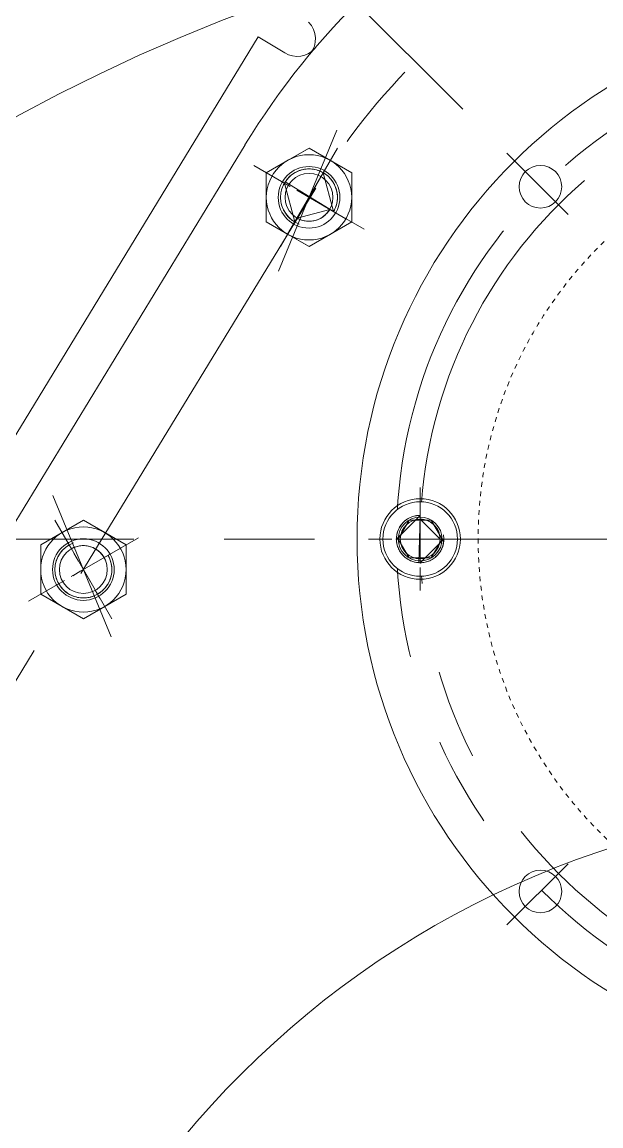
# Model space of a CAD drawing. Header units: inches. Extents: x 0 to 26418, y 0 to 20128.
# Drawn here: x 3879.8 to 4001.9, y 3852.9 to 4085.9 of the extents above; entities that cross this region are included whole.
import ezdxf

# ---------------------------------------------------------------- set-up
doc = ezdxf.new("R2010")
doc.units = ezdxf.units.IN
doc.header["$MEASUREMENT"] = 0
doc.set_wipeout_variables(frame=1)
for name, pattern in [('ACAD_ISO02W100', [15, 12, -3]), ('CENTER', [50.8, 31.75, -6.35, 6.35, -6.35]), ('点画线', [18, 12, -2, 2, -2]), ('虚线', [2, 1, -1])]:
    doc.linetypes.add(name, pattern=pattern)
for name, color, linetype, lineweight in [('CAXA1', 5, 'CENTER', 5), ('EB0', 7, 'Continuous', 5), ('中心线层', 5, 'CENTER', 5), ('细实线层', 7, 'Continuous', 5), ('虚线层', 6, 'ACAD_ISO02W100', 5)]:
    doc.layers.add(name, color=color, linetype=linetype, lineweight=lineweight)

msp = doc.modelspace()

# ---------------------------------------------------------------- linework, layer by layer
at = {"color": 7, "lineweight": 5}
for p, q in [((3929.61, 4082.8), (3833.41, 3924.77)), ((3929.61, 4082.8), (3935.21, 4079.39)), ((3926.85, 4059.98), (3815.81, 3877.58)), ((3940.34, 4059.3), (3931.34, 4054.1)), ((3935.84, 4056.7), (3940.34, 4059.3)), ((3940.34, 4059.3), (3940.34, 4059.3)), ((3940.34, 4059.3), (3944.84, 4056.7)), ((3949.34, 4054.1), (3940.34, 4059.3)), ((3931.34, 4054.1), (3935.84, 4056.7)), ((3935.84, 4056.7), (3935.84, 4056.7)), ((3944.84, 4056.7), (3949.34, 4054.1)), ((3931.34, 4048.91), (3931.34, 4054.1)), ((3931.34, 4054.1), (3931.34, 4054.1)), ((3931.34, 4054.1), (3931.34, 4043.71)), ((3937.34, 4054.1), (3937.07, 4053.94)), ((3937.62, 4054.25), (3937.34, 4054.1)), ((3937.34, 4043.71), (3943.34, 4054.1)), ((3937.9, 4054.39), (3937.62, 4054.25)), ((3938.19, 4054.51), (3937.9, 4054.39)), ((3938.49, 4054.61), (3938.19, 4054.51)), ((3938.79, 4054.7), (3938.49, 4054.61)), ((3939.09, 4054.78), (3938.79, 4054.7)), ((3939.4, 4054.83), (3939.09, 4054.78)), ((3939.71, 4054.87), (3939.4, 4054.83)), ((3940.03, 4054.9), (3939.71, 4054.87)), ((3940.34, 4054.91), (3940.03, 4054.9)), ((3940.66, 4054.9), (3940.34, 4054.91)), ((3940.97, 4054.87), (3940.66, 4054.9)), ((3941.28, 4054.83), (3940.97, 4054.87)), ((3941.59, 4054.78), (3941.28, 4054.83)), ((3941.89, 4054.7), (3941.59, 4054.78)), ((3942.2, 4054.61), (3941.89, 4054.7)), ((3942.49, 4054.51), (3942.2, 4054.61)), ((3942.78, 4054.39), (3942.49, 4054.51)), ((3943.06, 4054.25), (3942.78, 4054.39)), ((3943.34, 4054.1), (3943.06, 4054.25)), ((3943.61, 4053.94), (3943.34, 4054.1)), ((3943.34, 4054.1), (3945.54, 4045.91)), ((3949.34, 4054.1), (3949.34, 4054.1)), ((3949.34, 4054.1), (3949.34, 4048.91)), ((3949.34, 4043.71), (3949.34, 4054.1)), ((3935.14, 4051.91), (3934.99, 4051.63)), ((3937.34, 4043.71), (3935.14, 4051.91)), ((3935.49, 4052.43), (3935.31, 4052.18)), ((3935.31, 4052.18), (3945.54, 4045.91)), ((3935.68, 4052.68), (3935.49, 4052.43)), ((3935.88, 4052.92), (3935.68, 4052.68)), ((3936.1, 4053.15), (3935.88, 4052.92)), ((3936.33, 4053.37), (3936.1, 4053.15)), ((3936.57, 4053.57), (3936.33, 4053.37)), ((3936.81, 4053.76), (3936.57, 4053.57)), ((3937.07, 4053.94), (3936.81, 4053.76)), ((3943.87, 4053.76), (3943.61, 4053.94)), ((3944.12, 4053.57), (3943.87, 4053.76)), ((3944.36, 4053.37), (3944.12, 4053.57)), ((3944.58, 4053.15), (3944.36, 4053.37)), ((3944.8, 4052.92), (3944.58, 4053.15)), ((3945, 4052.68), (3944.8, 4052.92)), ((3945.2, 4052.43), (3945, 4052.68)), ((3945.37, 4052.18), (3945.2, 4052.43)), ((3945.54, 4051.91), (3945.37, 4052.18)), ((3945.69, 4051.63), (3945.54, 4051.91)), ((3934.37, 4049.53), (3934.35, 4049.22)), ((3934.41, 4049.85), (3934.37, 4049.53)), ((3934.47, 4050.16), (3934.41, 4049.85)), ((3934.55, 4050.46), (3934.47, 4050.16)), ((3934.63, 4050.76), (3934.55, 4050.46)), ((3934.74, 4051.06), (3934.63, 4050.76)), ((3934.86, 4051.35), (3934.74, 4051.06)), ((3934.99, 4051.63), (3934.86, 4051.35)), ((3945.82, 4051.35), (3945.69, 4051.63)), ((3945.94, 4051.06), (3945.82, 4051.35)), ((3946.05, 4050.76), (3945.94, 4051.06)), ((3946.14, 4050.46), (3946.05, 4050.76)), ((3946.21, 4050.16), (3946.14, 4050.46)), ((3946.27, 4049.85), (3946.21, 4050.16)), ((3946.31, 4049.53), (3946.27, 4049.85)), ((3946.33, 4049.22), (3946.31, 4049.53)), ((3931.34, 4043.71), (3931.34, 4048.91)), ((3931.34, 4048.91), (3931.34, 4048.91)), ((3934.35, 4049.22), (3934.34, 4048.91)), ((3934.34, 4048.91), (3934.35, 4048.59)), ((3934.35, 4048.59), (3934.37, 4048.28)), ((3934.37, 4048.28), (3934.41, 4047.97)), ((3934.41, 4047.97), (3934.47, 4047.66)), ((3934.47, 4047.66), (3934.55, 4047.35)), ((3934.55, 4047.35), (3934.63, 4047.05)), ((3934.63, 4047.05), (3934.74, 4046.76)), ((3945.94, 4046.76), (3946.05, 4047.05)), ((3946.05, 4047.05), (3946.14, 4047.35)), ((3946.14, 4047.35), (3946.21, 4047.66)), ((3946.21, 4047.66), (3946.27, 4047.97)), ((3946.27, 4047.97), (3946.31, 4048.28)), ((3946.31, 4048.28), (3946.33, 4048.59)), ((3946.34, 4048.91), (3946.33, 4049.22)), ((3946.33, 4048.59), (3946.34, 4048.91)), ((3949.34, 4048.91), (3949.34, 4048.91)), ((3949.34, 4048.91), (3949.34, 4043.71)), ((3934.74, 4046.76), (3934.86, 4046.47)), ((3934.86, 4046.47), (3934.99, 4046.18)), ((3934.99, 4046.18), (3935.14, 4045.91)), ((3935.14, 4045.91), (3935.31, 4045.64)), ((3935.31, 4045.64), (3935.49, 4045.38)), ((3935.49, 4045.38), (3935.68, 4045.13)), ((3935.68, 4045.13), (3935.88, 4044.89)), ((3935.88, 4044.89), (3936.1, 4044.66)), ((3936.1, 4044.66), (3936.33, 4044.45)), ((3944.72, 4046.38), (3937.81, 4044.53)), ((3944.72, 4046.38), (3937.81, 4044.53)), ((3942.87, 4044.53), (3943.09, 4044.67)), ((3943.09, 4044.67), (3943.31, 4044.82)), ((3943.31, 4044.82), (3943.52, 4044.98)), ((3943.52, 4044.98), (3943.72, 4045.15)), ((3943.72, 4045.15), (3943.91, 4045.33)), ((3943.91, 4045.33), (3944.1, 4045.53)), ((3944.1, 4045.53), (3944.27, 4045.73)), ((3944.27, 4045.73), (3944.43, 4045.94)), ((3944.43, 4045.94), (3944.58, 4046.16)), ((3944.58, 4046.16), (3944.72, 4046.38)), ((3945.54, 4045.91), (3944.72, 4046.38)), ((3945.54, 4045.91), (3945.69, 4046.18)), ((3945.69, 4046.18), (3945.82, 4046.47)), ((3945.82, 4046.47), (3945.94, 4046.76)), ((3935.84, 4041.11), (3931.34, 4043.71)), ((3931.34, 4043.71), (3931.34, 4043.71)), ((3931.34, 4043.71), (3940.34, 4038.52)), ((3936.33, 4044.45), (3936.57, 4044.24)), ((3936.57, 4044.24), (3936.81, 4044.05)), ((3936.81, 4044.05), (3937.07, 4043.88)), ((3937.07, 4043.88), (3937.34, 4043.71)), ((3937.81, 4044.53), (3937.34, 4043.71)), ((3937.81, 4044.53), (3938.05, 4044.41)), ((3938.05, 4044.41), (3938.29, 4044.29)), ((3938.29, 4044.29), (3938.53, 4044.19)), ((3938.53, 4044.19), (3938.78, 4044.1)), ((3938.78, 4044.1), (3939.03, 4044.03)), ((3939.03, 4044.03), (3939.29, 4043.97)), ((3939.29, 4043.97), (3939.55, 4043.92)), ((3939.55, 4043.92), (3939.81, 4043.88)), ((3939.81, 4043.88), (3940.08, 4043.86)), ((3940.08, 4043.86), (3940.34, 4043.85)), ((3940.34, 4043.85), (3940.61, 4043.86)), ((3940.34, 4038.52), (3949.34, 4043.71)), ((3940.61, 4043.86), (3940.87, 4043.88)), ((3940.87, 4043.88), (3941.13, 4043.92)), ((3941.13, 4043.92), (3941.39, 4043.97)), ((3941.39, 4043.97), (3941.65, 4044.03)), ((3941.65, 4044.03), (3941.9, 4044.1)), ((3941.9, 4044.1), (3942.15, 4044.19)), ((3942.15, 4044.19), (3942.4, 4044.29)), ((3942.4, 4044.29), (3942.63, 4044.41)), ((3942.63, 4044.41), (3942.87, 4044.53)), ((3949.34, 4043.71), (3944.84, 4041.11)), ((3949.34, 4043.71), (3949.34, 4043.71)), ((3940.34, 4038.52), (3935.84, 4041.11)), ((3935.84, 4041.11), (3935.84, 4041.11)), ((3944.84, 4041.11), (3940.34, 4038.52)), ((3944.84, 4041.11), (3944.84, 4041.11)), ((3940.34, 4038.52), (3940.34, 4038.52)), ((3883.76, 3975.55), (3892.76, 3980.75)), ((3892.76, 3980.75), (3888.26, 3978.15)), ((3897.26, 3978.15), (3892.76, 3980.75)), ((3892.76, 3980.75), (3892.76, 3980.75)), ((3892.76, 3980.75), (3901.76, 3975.55)), ((3888.26, 3978.15), (3883.76, 3975.55)), ((3888.26, 3978.15), (3888.26, 3978.15)), ((3901.76, 3975.55), (3897.26, 3978.15)), ((3897.26, 3978.15), (3897.26, 3978.15)), ((3883.76, 3975.55), (3883.76, 3975.55)), ((3883.76, 3975.55), (3883.76, 3970.35)), ((3883.76, 3965.16), (3883.76, 3975.55)), ((3888.75, 3974.81), (3888.52, 3974.6)), ((3888.99, 3975.02), (3888.75, 3974.81)), ((3889.24, 3975.21), (3888.99, 3975.02)), ((3889.5, 3975.39), (3889.24, 3975.21)), ((3889.76, 3975.55), (3889.5, 3975.39)), ((3890.24, 3974.73), (3889.76, 3975.55)), ((3889.76, 3975.55), (3889.76, 3975.55)), ((3890.47, 3974.86), (3890.24, 3974.73)), ((3890.71, 3974.97), (3890.47, 3974.86)), ((3890.95, 3975.07), (3890.71, 3974.97)), ((3891.2, 3975.16), (3890.95, 3975.07)), ((3891.46, 3975.23), (3891.2, 3975.16)), ((3891.71, 3975.3), (3891.46, 3975.23)), ((3891.97, 3975.34), (3891.71, 3975.3)), ((3892.24, 3975.38), (3891.97, 3975.34)), ((3892.5, 3975.4), (3892.24, 3975.38)), ((3892.76, 3975.41), (3892.5, 3975.4)), ((3893.03, 3975.4), (3892.76, 3975.41)), ((3893.29, 3975.38), (3893.03, 3975.4)), ((3893.55, 3975.34), (3893.29, 3975.38)), ((3893.81, 3975.3), (3893.55, 3975.34)), ((3894.07, 3975.23), (3893.81, 3975.3)), ((3894.33, 3975.16), (3894.07, 3975.23)), ((3894.57, 3975.07), (3894.33, 3975.16)), ((3894.82, 3974.97), (3894.57, 3975.07)), ((3895.06, 3974.86), (3894.82, 3974.97)), ((3895.29, 3974.73), (3895.06, 3974.86)), ((3901.76, 3970.35), (3901.76, 3975.55)), ((3901.76, 3975.55), (3901.76, 3975.55)), ((3901.76, 3975.55), (3901.76, 3965.16)), ((3887.16, 3972.5), (3887.06, 3972.21)), ((3887.28, 3972.79), (3887.16, 3972.5)), ((3887.42, 3973.08), (3887.28, 3972.79)), ((3887.57, 3973.35), (3887.42, 3973.08)), ((3887.73, 3973.62), (3887.57, 3973.35)), ((3887.91, 3973.88), (3887.73, 3973.62)), ((3888.1, 3974.13), (3887.91, 3973.88)), ((3888.31, 3974.37), (3888.1, 3974.13)), ((3888.52, 3974.6), (3888.31, 3974.37)), ((3890.24, 3974.73), (3890.24, 3974.73)), ((3895.52, 3974.59), (3895.29, 3974.73)), ((3895.73, 3974.44), (3895.52, 3974.59)), ((3895.94, 3974.28), (3895.73, 3974.44)), ((3896.15, 3974.11), (3895.94, 3974.28)), ((3896.34, 3973.93), (3896.15, 3974.11)), ((3896.52, 3973.73), (3896.34, 3973.93)), ((3896.69, 3973.53), (3896.52, 3973.73)), ((3896.85, 3973.32), (3896.69, 3973.53)), ((3897, 3973.11), (3896.85, 3973.32)), ((3897.14, 3972.88), (3897, 3973.11)), ((3897.96, 3973.35), (3897.14, 3972.88)), ((3897.14, 3972.88), (3897.14, 3972.88)), ((3898.11, 3973.08), (3897.96, 3973.35)), ((3897.96, 3973.35), (3897.96, 3973.35)), ((3898.25, 3972.79), (3898.11, 3973.08)), ((3898.37, 3972.5), (3898.25, 3972.79)), ((3898.47, 3972.21), (3898.37, 3972.5)), ((3883.76, 3970.35), (3883.76, 3970.35)), ((3883.76, 3970.35), (3883.76, 3965.16)), ((3886.77, 3970.67), (3886.76, 3970.35)), ((3886.76, 3970.35), (3886.77, 3970.04)), ((3886.8, 3970.98), (3886.77, 3970.67)), ((3886.84, 3971.29), (3886.8, 3970.98)), ((3886.9, 3971.6), (3886.84, 3971.29)), ((3886.97, 3971.91), (3886.9, 3971.6)), ((3887.06, 3972.21), (3886.97, 3971.91)), ((3898.56, 3971.91), (3898.47, 3972.21)), ((3898.63, 3971.6), (3898.56, 3971.91)), ((3898.69, 3971.29), (3898.63, 3971.6)), ((3898.73, 3970.98), (3898.69, 3971.29)), ((3898.76, 3970.67), (3898.73, 3970.98)), ((3898.76, 3970.35), (3898.76, 3970.67)), ((3898.76, 3970.04), (3898.76, 3970.35)), ((3901.76, 3965.16), (3901.76, 3970.35)), ((3901.76, 3970.35), (3901.76, 3970.35)), ((3886.77, 3970.04), (3886.8, 3969.73)), ((3886.8, 3969.73), (3886.84, 3969.41)), ((3886.84, 3969.41), (3886.9, 3969.11)), ((3886.9, 3969.11), (3886.97, 3968.8)), ((3886.97, 3968.8), (3887.06, 3968.5)), ((3887.06, 3968.5), (3887.16, 3968.2)), ((3887.16, 3968.2), (3887.28, 3967.91)), ((3887.28, 3967.91), (3887.42, 3967.63)), ((3898.11, 3967.63), (3898.25, 3967.91)), ((3898.25, 3967.91), (3898.37, 3968.2)), ((3898.37, 3968.2), (3898.47, 3968.5)), ((3898.47, 3968.5), (3898.56, 3968.8)), ((3898.56, 3968.8), (3898.63, 3969.11)), ((3898.63, 3969.11), (3898.69, 3969.41)), ((3898.69, 3969.41), (3898.73, 3969.73)), ((3898.73, 3969.73), (3898.76, 3970.04)), ((3887.42, 3967.63), (3887.57, 3967.35)), ((3887.57, 3967.35), (3887.57, 3967.35)), ((3887.57, 3967.35), (3887.73, 3967.09)), ((3887.73, 3967.09), (3887.91, 3966.83)), ((3887.91, 3966.83), (3888.1, 3966.58)), ((3888.1, 3966.58), (3888.31, 3966.34)), ((3888.31, 3966.34), (3888.52, 3966.11)), ((3888.52, 3966.11), (3888.75, 3965.89)), ((3888.75, 3965.89), (3888.99, 3965.69)), ((3888.99, 3965.69), (3889.24, 3965.5)), ((3889.24, 3965.5), (3889.5, 3965.32)), ((3896.03, 3965.32), (3896.29, 3965.5)), ((3896.29, 3965.5), (3896.54, 3965.69)), ((3896.54, 3965.69), (3896.78, 3965.89)), ((3896.78, 3965.89), (3897.01, 3966.11)), ((3897.01, 3966.11), (3897.22, 3966.34)), ((3897.22, 3966.34), (3897.43, 3966.58)), ((3897.43, 3966.58), (3897.62, 3966.83)), ((3897.62, 3966.83), (3897.8, 3967.09)), ((3897.8, 3967.09), (3897.96, 3967.35)), ((3897.96, 3967.35), (3898.11, 3967.63)), ((3883.76, 3965.16), (3883.76, 3965.16)), ((3883.76, 3965.16), (3888.26, 3962.56)), ((3892.76, 3959.96), (3883.76, 3965.16)), ((3889.5, 3965.32), (3889.76, 3965.16)), ((3889.76, 3965.16), (3890.04, 3965.01)), ((3890.04, 3965.01), (3890.32, 3964.87)), ((3890.32, 3964.87), (3890.61, 3964.75)), ((3890.61, 3964.75), (3890.91, 3964.65)), ((3890.91, 3964.65), (3891.21, 3964.56)), ((3891.21, 3964.56), (3891.52, 3964.48)), ((3891.52, 3964.48), (3891.83, 3964.43)), ((3891.83, 3964.43), (3892.14, 3964.39)), ((3892.14, 3964.39), (3892.45, 3964.36)), ((3892.45, 3964.36), (3892.76, 3964.35)), ((3901.76, 3965.16), (3892.76, 3959.96)), ((3892.76, 3964.35), (3893.08, 3964.36)), ((3893.08, 3964.36), (3893.39, 3964.39)), ((3893.39, 3964.39), (3893.7, 3964.43)), ((3893.7, 3964.43), (3894.01, 3964.48)), ((3894.01, 3964.48), (3894.32, 3964.56)), ((3894.32, 3964.56), (3894.62, 3964.65)), ((3894.62, 3964.65), (3894.91, 3964.75)), ((3894.91, 3964.75), (3895.2, 3964.87)), ((3895.2, 3964.87), (3895.49, 3965.01)), ((3895.49, 3965.01), (3895.76, 3965.16)), ((3895.76, 3965.16), (3896.03, 3965.32)), ((3897.26, 3962.56), (3901.76, 3965.16)), ((3901.76, 3965.16), (3901.76, 3965.16)), ((3888.26, 3962.56), (3888.26, 3962.56)), ((3888.26, 3962.56), (3892.76, 3959.96)), ((3892.76, 3959.96), (3897.26, 3962.56)), ((3892.76, 3959.96), (3892.76, 3959.96))]:
    msp.add_line(p, q, dxfattribs=at)
for centre, radius in [((3940.34, 4048.91), 9), ((3940.34, 4048.91), 6.5), ((3989.13, 4051.16), 4.5), ((3940.34, 4048.91), 5.05), ((3892.76, 3970.35), 9), ((3892.76, 3970.35), 6.5), ((3892.76, 3970.35), 5.05), ((4063.52, 3726.75), 194.17), ((3989.13, 3902.41), 4.5)]:
    msp.add_circle(centre, radius, dxfattribs=at)
for centre, radius, start, end in [((4063.51, 3976.79), 160, 31.3333, 148.6688), ((3936.72, 4082.37), 5, 320.2159, 45), ((3937.81, 4083.66), 5, 238.6688, 319.6287), ((4063.52, 3726.79), 290, 148.6687, 31.3333)]:
    msp.add_arc(centre, radius, start, end, dxfattribs=at)
at = {"layer": 'CAXA1', "linetype": 'CENTER', "lineweight": 5, "ltscale": 3}
for p, q in [((3972.78, 4067.52), (3940.63, 4099.67)), ((3933.88, 4033.31), (3946.23, 4063.12)), ((3994.98, 4045.31), (3982.06, 4058.24)), ((3941.79, 4050.88), (3830.75, 3868.48)), ((3886.3, 3985.95), (3898.65, 3956.14)), ((3980.28, 3976.79), (3957.28, 3976.79)), ((3980.28, 3976.79), (3957.28, 3976.79)), ((3994.98, 3908.26), (3982.06, 3895.34))]:
    msp.add_line(p, q, dxfattribs=at)
for radius in [565, 105, 100]:
    msp.add_circle((4063.78, 3976.79), radius, dxfattribs=at)
for centre, radius, start, end in [((4063.51, 3976.79), 142.5, 29.0169, 150.3573), ((4063.52, 3726.79), 272.5, 148.6693, 31.3334)]:
    msp.add_arc(centre, radius, start, end, dxfattribs=at)
at = {"layer": '中心线层', "color": 7, "linetype": '点画线', "lineweight": 5}
for p, q in [((3946.34, 4059.3), (3934.34, 4038.52)), ((3935.84, 4041.11), (3944.84, 4056.7)), ((3951.94, 4042.21), (3928.74, 4055.6)), ((3948.14, 4044.41), (3932.55, 4053.41)), ((3898.76, 3959.96), (3886.76, 3980.75)), ((3888.26, 3978.15), (3897.26, 3962.56)), ((3904.36, 3977.05), (3881.17, 3963.66)), ((3900.56, 3974.85), (3884.97, 3965.85))]:
    msp.add_line(p, q, dxfattribs=at)
at = {"layer": '细实线层', "color": 7, "lineweight": 5}
for centre, start, end in [((3940.34, 4048.91), 330, 250), ((3892.76, 3970.35), 110, 30)]:
    msp.add_arc(centre, 6, start, end, dxfattribs=at)
at = {"layer": '虚线层', "color": 7, "linetype": '虚线', "lineweight": 5}
msp.add_circle((4063.51, 3976.79), 87.5, dxfattribs=at)

# ---------------------------------------------------------------- next in the draw order: wipeouts: each hides what was drawn before it
at = {"color": 7, "lineweight": 5}
msp.add_wipeout([(3963.78, 3984.65), (3963.37, 3984.64), (3962.96, 3984.61), (3962.55, 3984.55), (3962.14, 3984.48), (3961.74, 3984.38), (3961.35, 3984.27), (3960.96, 3984.13), (3960.58, 3983.97), (3960.21, 3983.79), (3959.85, 3983.6), (3959.49, 3983.38), (3959.16, 3983.15), (3958.83, 3982.9), (3958.52, 3982.63), (3958.22, 3982.35), (3957.93, 3982.05), (3957.67, 3981.74), (3957.42, 3981.41), (3957.18, 3981.07), (3956.97, 3980.72), (3956.77, 3980.36), (3956.59, 3979.99), (3956.44, 3979.6), (3956.3, 3979.22), (3956.18, 3978.82), (3956.09, 3978.42), (3956.01, 3978.02), (3955.96, 3977.61), (3955.92, 3977.2), (3955.91, 3976.79), (3971.64, 3976.79), (3971.63, 3977.2), (3971.6, 3977.61), (3971.55, 3978.02), (3971.47, 3978.42), (3971.38, 3978.82), (3971.26, 3979.22), (3971.12, 3979.6), (3970.96, 3979.99), (3970.79, 3980.36), (3970.59, 3980.72), (3970.37, 3981.07), (3970.14, 3981.41), (3969.89, 3981.74), (3969.62, 3982.05), (3969.34, 3982.35), (3969.04, 3982.63), (3968.73, 3982.9), (3968.4, 3983.15), (3968.06, 3983.38), (3967.71, 3983.6), (3967.35, 3983.79), (3966.98, 3983.97), (3966.6, 3984.13), (3966.21, 3984.27), (3965.81, 3984.38), (3965.41, 3984.48), (3965.01, 3984.55), (3964.6, 3984.61), (3964.19, 3984.64), (3963.78, 3984.65), (3963.78, 3968.92), (3964.19, 3968.93), (3964.6, 3968.96), (3965.01, 3969.02), (3965.41, 3969.09), (3965.81, 3969.19), (3966.21, 3969.31), (3966.6, 3969.44), (3966.98, 3969.6), (3967.35, 3969.78), (3967.71, 3969.97), (3968.06, 3970.19), (3968.4, 3970.42), (3968.73, 3970.67), (3969.04, 3970.94), (3969.34, 3971.22), (3969.62, 3971.52), (3969.89, 3971.84), (3970.14, 3972.16), (3970.37, 3972.5), (3970.59, 3972.85), (3970.79, 3973.22), (3970.96, 3973.59), (3971.12, 3973.97), (3971.26, 3974.36), (3971.38, 3974.75), (3971.47, 3975.15), (3971.55, 3975.56), (3971.6, 3975.96), (3971.63, 3976.37), (3971.64, 3976.79), (3955.91, 3976.79), (3955.92, 3976.37), (3955.96, 3975.96), (3956.01, 3975.56), (3956.09, 3975.15), (3956.18, 3974.75), (3956.3, 3974.36), (3956.44, 3973.97), (3956.59, 3973.59), (3956.77, 3973.22), (3956.97, 3972.85), (3957.18, 3972.5), (3957.42, 3972.16), (3957.67, 3971.84), (3957.93, 3971.52), (3958.22, 3971.22), (3958.52, 3970.94), (3958.83, 3970.67), (3959.16, 3970.42), (3959.49, 3970.19), (3959.85, 3969.97), (3960.21, 3969.78), (3960.58, 3969.6), (3960.96, 3969.44), (3961.35, 3969.31), (3961.74, 3969.19), (3962.14, 3969.09), (3962.55, 3969.02), (3962.96, 3968.96), (3963.37, 3968.93)], dxfattribs=at)

# ---------------------------------------------------------------- next in the draw order: linework, layer by layer
for p, q in [((3958.78, 3976.79), (3963.78, 3981.79)), ((3963.26, 3981.76), (3963, 3981.72)), ((3963.52, 3981.78), (3963.26, 3981.76)), ((3963.78, 3981.79), (3963.52, 3981.78)), ((3963.52, 3971.79), (3963.78, 3981.79)), ((3963.78, 3981.79), (3963.78, 3980.97)), ((3959.58, 3979.51), (3959.45, 3979.29)), ((3959.73, 3979.73), (3959.58, 3979.51)), ((3959.89, 3979.93), (3959.73, 3979.73)), ((3960.06, 3980.13), (3959.89, 3979.93)), ((3960.24, 3980.32), (3960.06, 3980.13)), ((3960.43, 3980.5), (3960.24, 3980.32)), ((3960.63, 3980.67), (3960.43, 3980.5)), ((3960.84, 3980.83), (3960.63, 3980.67)), ((3961.06, 3980.98), (3960.84, 3980.83)), ((3961.28, 3981.12), (3961.06, 3980.98)), ((3961.51, 3981.24), (3961.28, 3981.12)), ((3961.74, 3981.35), (3961.51, 3981.24)), ((3961.99, 3981.45), (3961.74, 3981.35)), ((3962.23, 3981.54), (3961.99, 3981.45)), ((3962.48, 3981.62), (3962.23, 3981.54)), ((3962.74, 3981.68), (3962.48, 3981.62)), ((3963, 3981.72), (3962.74, 3981.68)), ((3963.78, 3980.97), (3967.97, 3976.79)), ((3964, 3980.97), (3963.78, 3980.97)), ((3963.78, 3980.97), (3967.97, 3976.79)), ((3964.22, 3980.95), (3964, 3980.97)), ((3964.43, 3980.92), (3964.22, 3980.95)), ((3964.65, 3980.88), (3964.43, 3980.92)), ((3964.86, 3980.83), (3964.65, 3980.88)), ((3965.07, 3980.77), (3964.86, 3980.83)), ((3965.28, 3980.7), (3965.07, 3980.77)), ((3965.48, 3980.61), (3965.28, 3980.7)), ((3965.68, 3980.52), (3965.48, 3980.61)), ((3965.87, 3980.41), (3965.68, 3980.52)), ((3966.06, 3980.3), (3965.87, 3980.41)), ((3966.24, 3980.17), (3966.06, 3980.3)), ((3966.41, 3980.04), (3966.24, 3980.17)), ((3966.58, 3979.9), (3966.41, 3980.04)), ((3966.74, 3979.75), (3966.58, 3979.9)), ((3966.89, 3979.59), (3966.74, 3979.75)), ((3967.03, 3979.42), (3966.89, 3979.59)), ((3958.81, 3977.31), (3958.79, 3977.05)), ((3958.84, 3977.57), (3958.81, 3977.31)), ((3958.89, 3977.83), (3958.84, 3977.57)), ((3958.95, 3978.08), (3958.89, 3977.83)), ((3959.02, 3978.33), (3958.95, 3978.08)), ((3959.11, 3978.58), (3959.02, 3978.33)), ((3959.21, 3978.82), (3959.11, 3978.58)), ((3959.32, 3979.06), (3959.21, 3978.82)), ((3959.45, 3979.29), (3959.32, 3979.06)), ((3967.17, 3979.25), (3967.03, 3979.42)), ((3967.29, 3979.07), (3967.17, 3979.25)), ((3967.41, 3978.88), (3967.29, 3979.07)), ((3967.51, 3978.69), (3967.41, 3978.88)), ((3967.6, 3978.49), (3967.51, 3978.69)), ((3967.69, 3978.29), (3967.6, 3978.49)), ((3967.76, 3978.08), (3967.69, 3978.29)), ((3967.82, 3977.87), (3967.76, 3978.08)), ((3967.87, 3977.66), (3967.82, 3977.87)), ((3967.91, 3977.44), (3967.87, 3977.66)), ((3967.94, 3977.22), (3967.91, 3977.44)), ((3967.96, 3977.01), (3967.94, 3977.22)), ((3958.79, 3977.05), (3958.78, 3976.79)), ((3968.78, 3976.79), (3958.78, 3976.79)), ((3958.78, 3976.79), (3958.79, 3976.52)), ((3958.79, 3976.52), (3958.81, 3976.26)), ((3958.81, 3976.26), (3958.84, 3976)), ((3958.84, 3976), (3958.89, 3975.75)), ((3958.89, 3975.75), (3958.95, 3975.49)), ((3958.95, 3975.49), (3959.02, 3975.24)), ((3959.02, 3975.24), (3959.11, 3974.99)), ((3959.11, 3974.99), (3959.21, 3974.75)), ((3968.78, 3976.79), (3963.78, 3971.79)), ((3967.97, 3976.79), (3967.96, 3977.01)), ((3967.97, 3976.79), (3968.78, 3976.79)), ((3968.35, 3974.75), (3968.45, 3974.99)), ((3968.45, 3974.99), (3968.53, 3975.24)), ((3968.53, 3975.24), (3968.61, 3975.49)), ((3968.61, 3975.49), (3968.67, 3975.75)), ((3968.67, 3975.75), (3968.72, 3976)), ((3968.72, 3976), (3968.75, 3976.26)), ((3968.75, 3976.26), (3968.77, 3976.52)), ((3968.77, 3976.52), (3968.78, 3976.79)), ((3959.21, 3974.75), (3959.32, 3974.52)), ((3959.32, 3974.52), (3959.45, 3974.29)), ((3959.45, 3974.29), (3959.58, 3974.06)), ((3959.58, 3974.06), (3959.73, 3973.85)), ((3959.73, 3973.85), (3959.89, 3973.64)), ((3959.89, 3973.64), (3960.06, 3973.44)), ((3960.06, 3973.44), (3960.24, 3973.25)), ((3960.24, 3973.25), (3960.43, 3973.07)), ((3960.43, 3973.07), (3960.63, 3972.9)), ((3960.63, 3972.9), (3960.84, 3972.74)), ((3960.84, 3972.74), (3961.06, 3972.59)), ((3961.06, 3972.59), (3961.28, 3972.46)), ((3961.28, 3972.46), (3961.51, 3972.33)), ((3966.05, 3972.33), (3966.28, 3972.46)), ((3966.28, 3972.46), (3966.5, 3972.59)), ((3966.5, 3972.59), (3966.72, 3972.74)), ((3966.72, 3972.74), (3966.92, 3972.9)), ((3966.92, 3972.9), (3967.12, 3973.07)), ((3967.12, 3973.07), (3967.31, 3973.25)), ((3967.31, 3973.25), (3967.49, 3973.44)), ((3967.49, 3973.44), (3967.66, 3973.64)), ((3967.66, 3973.64), (3967.82, 3973.85)), ((3967.82, 3973.85), (3967.97, 3974.06)), ((3967.97, 3974.06), (3968.11, 3974.29)), ((3968.11, 3974.29), (3968.23, 3974.52)), ((3968.23, 3974.52), (3968.35, 3974.75)), ((3961.51, 3972.33), (3961.74, 3972.22)), ((3961.74, 3972.22), (3961.99, 3972.12)), ((3961.99, 3972.12), (3962.23, 3972.03)), ((3962.23, 3972.03), (3962.48, 3971.96)), ((3962.48, 3971.96), (3962.74, 3971.9)), ((3962.74, 3971.9), (3963, 3971.85)), ((3963, 3971.85), (3963.26, 3971.81)), ((3963.26, 3971.81), (3963.52, 3971.79)), ((3963.78, 3971.79), (3964.04, 3971.79)), ((3964.04, 3971.79), (3964.3, 3971.81)), ((3964.3, 3971.81), (3964.56, 3971.85)), ((3964.56, 3971.85), (3964.82, 3971.9)), ((3964.82, 3971.9), (3965.07, 3971.96)), ((3965.07, 3971.96), (3965.32, 3972.03)), ((3965.32, 3972.03), (3965.57, 3972.12)), ((3965.57, 3972.12), (3965.81, 3972.22)), ((3965.81, 3972.22), (3966.05, 3972.33))]:
    msp.add_line(p, q, dxfattribs=at)
for centre, radius in [((4063.52, 3726.75), 386.26), ((4062.98, 3976.79), 112.5), ((3963.78, 3976.79), 8.5), ((3963.78, 3976.79), 4.19)]:
    msp.add_circle(centre, radius, dxfattribs=at)
for centre, radius, start, end in [((4063.78, 3976.79), 582.5, 301.35579, 238.58501), ((4063.25, 3976.79), 546, 303.5084, 236.556)]:
    msp.add_arc(centre, radius, start, end, dxfattribs=at)
msp.add_open_spline([(4478.58, 4391.59), (4443.49, 4429.16), (4363.33, 4496.48), (4220.7, 4564.04), (4063.25, 4591.2), (3902.94, 4574.79), (3750.86, 4517.6), (3617.58, 4422.13), (3512.8, 4294.15), (3444.25, 4142.25), (3415.61, 3976.34), (3435.07, 3807.87), (3495.96, 3648.67), (3597.19, 3509.91), (3731.64, 3401.31), (3890.72, 3330.93), (4063.7, 3303.42), (4238.96, 3322.51), (4404.48, 3386.32), (4548.54, 3491.77), (4661.39, 3631.55), (4734.59, 3796.86), (4752.87, 3916.58), (4754.54, 3976.52)], degree=3, knots=[0, 0, 0, 0, 6187.666026, 12450.355458, 18783.77638, 25175.55398, 31622.065679, 38124.713595, 44683.237858, 51298.550922, 57973.870728, 64697.019294, 71462.748657, 78273.501796, 85129.278897, 92030.080145, 98977.285843, 105969.701152, 113006.622999, 120087.951186, 127214.495945, 134386.492849, 141603.663266, 141603.663266, 141603.663266, 141603.663266], dxfattribs=at)
at = {"layer": 'CAXA1', "linetype": 'CENTER', "lineweight": 5, "ltscale": 3}
msp.add_line((4665.38, 3976.79), (3469.38, 3976.79), dxfattribs=at)
msp.add_circle((4063.78, 3976.79), 540, dxfattribs=at)
at = {"layer": 'EB0', "color": 7, "lineweight": 5}
for p, q in [((3959.16, 3976.79), (3961.47, 3980.79)), ((3966.09, 3980.79), (3961.47, 3980.79)), ((3968.4, 3976.79), (3966.09, 3980.79)), ((3959.16, 3976.79), (3961.47, 3972.79)), ((3959.16, 3976.79), (3961.47, 3972.79)), ((3968.4, 3976.79), (3966.09, 3972.79)), ((3966.09, 3972.79), (3961.47, 3972.79))]:
    msp.add_line(p, q, dxfattribs=at)
msp.add_circle((3963.78, 3976.79), 4.62, dxfattribs=at)
for start, end in [(0, 180), (180, 0)]:
    msp.add_arc((3963.78, 3976.79), 7.87, start, end, dxfattribs=at)
at = {"layer": '中心线层', "color": 7, "linetype": '点画线', "lineweight": 5}
for p, q in [((3963.78, 3987.65), (3963.78, 3965.92)), ((3963.78, 3984.79), (3963.78, 3968.79)), ((3974.64, 3976.79), (3952.91, 3976.79)), ((3971.78, 3976.79), (3955.78, 3976.79))]:
    msp.add_line(p, q, dxfattribs=at)
at = {"layer": '细实线层', "color": 7, "lineweight": 5}
msp.add_arc((3963.78, 3976.79), 5, 90, 10, dxfattribs=at)

doc.saveas('drawing.dxf')
